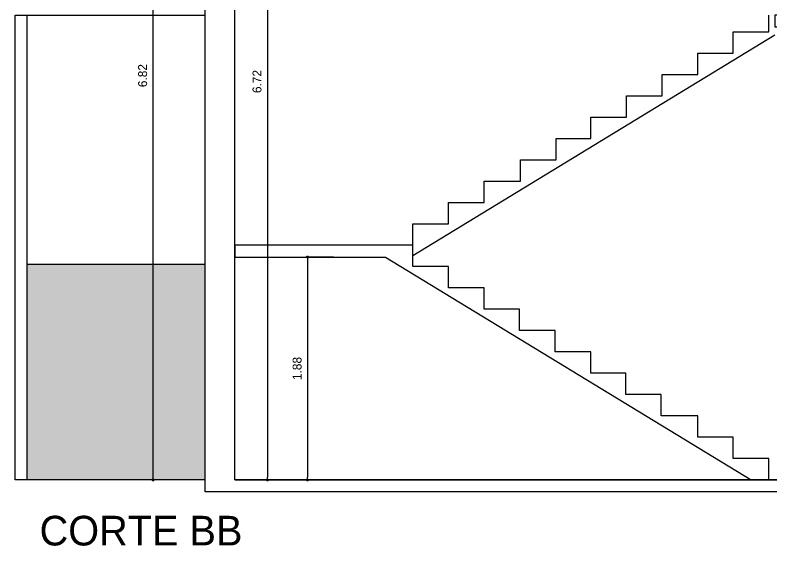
# Model space of a CAD drawing. Header units: millimetres. Extents: x 92.2 to 172.4, y 6.8 to 63.1.
# Drawn here: x 130.74 to 137.12, y 7.58 to 12.05 of the extents above; entities that cross this region are included whole.
import ezdxf

# ---------------------------------------------------------------- set-up
doc = ezdxf.new("R2010")
doc.units = ezdxf.units.MM
for name, color, linetype in [('Alvenaria', 5, 'Continuous'), ('COTAS', 1, 'Continuous'), ('Escada', 1, 'Continuous'), ('Texto', 7, 'Continuous'), ('VERDE', 92, 'Continuous')]:
    doc.layers.add(name, color=color, linetype=linetype)
doc.styles.add('ARTIUM', font='GOTHIC.TTF', dxfattribs={"height": 0.1})
doc.styles.add('ROMANS', font='C-ACENTO.SHX')
doc.dimstyles.new('Artiun 1-50', dxfattribs={"dimscale": 0.5, "dimtxt": 0.15, "dimasz": 0.05, "dimexe": 0.03, "dimexo": 0.05, "dimgap": 0.1, "dimtad": 1, "dimzin": 4, "dimdsep": 46, "dimtxsty": 'ROMANS', "dimblk": 'DOT', "dimcen": 0.025, "dimclrt": 2, "dimadec": 0, "dimazin": 0, "dimtfac": 1, "dimtix": 1, "dimtmove": 2, "dimatfit": 2, "dimldrblk": 'DOT', "dimfxl": 1, "dimtolj": 1, "dimtzin": 0, "dimarcsym": 0})

# ---------------------------------------------------------------- blocks, each defined once
blk = doc.blocks.new('_DOT')
at = {"color": 0, "linetype": 'ByBlock'}
blk.add_line((-0.5, 0), (-1, 0), dxfattribs=at)
at = {"color": 0, "linetype": 'ByBlock', "const_width": 0.5}
blk.add_lwpolyline([(-0.25, 0, 1), (0.25, 0, 1)], format="xyb", close=True, dxfattribs=at)
blk = doc.blocks.new('*D136')
at = {"layer": 'COTAS', "color": 0, "lineweight": -2, "transparency": 16777216}
for p, q in [((132.618, 14.8523), (132.8836, 14.8523)), ((132.8686, 14.8273), (132.8686, 8.1573)), ((132.618, 8.1323), (132.8836, 8.1323))]:
    blk.add_line(p, q, dxfattribs=at)
at = {"layer": 'Defpoints', "color": 0, "transparency": 16777216}
for p in [(132.593, 14.8523), (132.593, 8.1323), (132.8686, 8.1323)]:
    blk.add_point(p, dxfattribs=at)
at = {"layer": 'COTAS', "color": 0, "lineweight": -2, "transparency": 16777216, "xscale": 0.025, "yscale": 0.025, "zscale": 0.025}
for p, rotation in [((132.8686, 14.8523), 90), ((132.8686, 8.1323), 270)]:
    blk.add_blockref('_DOT', p, dxfattribs=dict(at, rotation=rotation))
at = {"layer": 'COTAS', "color": 7, "transparency": 16777216, "insert": (132.7811, 11.4923), "char_height": 0.075, "attachment_point": 5, "rotation": 90, "style": 'ROMANS'}
blk.add_mtext('\\A1;6.72', dxfattribs=at)
blk = doc.blocks.new('*D137')
at = {"layer": 'COTAS', "color": 0, "lineweight": -2, "transparency": 16777216}
for p, q in [((133.4253, 10.0123), (133.1914, 10.0123)), ((133.2064, 9.9873), (133.2064, 8.1573)), ((133.4253, 8.1323), (133.1914, 8.1323))]:
    blk.add_line(p, q, dxfattribs=at)
at = {"layer": 'Defpoints', "color": 0, "transparency": 16777216}
for p in [(133.4503, 10.0123), (133.2064, 8.1323), (133.4503, 8.1323)]:
    blk.add_point(p, dxfattribs=at)
at = {"layer": 'COTAS', "color": 0, "lineweight": -2, "transparency": 16777216, "xscale": 0.025, "yscale": 0.025, "zscale": 0.025}
for p, rotation in [((133.2064, 10.0123), 90), ((133.2064, 8.1323), 270)]:
    blk.add_blockref('_DOT', p, dxfattribs=dict(at, rotation=rotation))
at = {"layer": 'COTAS', "color": 7, "transparency": 16777216, "insert": (133.1189, 9.0723), "char_height": 0.075, "attachment_point": 5, "rotation": 90, "style": 'ROMANS'}
blk.add_mtext('\\A1;1.88', dxfattribs=at)
blk = doc.blocks.new('*D146')
at = {"layer": 'COTAS', "color": 0, "lineweight": -2, "transparency": 16777216}
for p, q in [((132.318, 14.9523), (131.89, 14.9523)), ((131.905, 8.1573), (131.905, 14.9273)), ((132.318, 8.1323), (131.89, 8.1323))]:
    blk.add_line(p, q, dxfattribs=at)
at = {"layer": 'Defpoints', "color": 0, "transparency": 16777216}
for p in [(131.905, 14.9523), (132.343, 14.9523), (132.343, 8.1323)]:
    blk.add_point(p, dxfattribs=at)
at = {"layer": 'COTAS', "color": 0, "lineweight": -2, "transparency": 16777216, "xscale": 0.025, "yscale": 0.025, "zscale": 0.025}
for p, rotation in [((131.905, 14.9523), 90), ((131.905, 8.1323), 270)]:
    blk.add_blockref('_DOT', p, dxfattribs=dict(at, rotation=rotation))
at = {"layer": 'COTAS', "color": 7, "transparency": 16777216, "insert": (131.8175, 11.5423), "char_height": 0.075, "attachment_point": 5, "rotation": 90, "style": 'ROMANS'}
blk.add_mtext('\\A1;6.82', dxfattribs=at)

msp = doc.modelspace()

# ---------------------------------------------------------------- hatches: boundary and pattern name
at = {"layer": 'VERDE'}
h = msp.add_hatch(color=101, dxfattribs=at)
h.paths.add_polyline_path([(132.343, 9.9523), (130.843, 9.9523), (130.843, 8.1323), (132.343, 8.1323)])
h.paths.add_polyline_path([(144.643, 9.9523), (143.143, 9.9523), (143.143, 8.1323), (144.643, 8.1323)])

# ---------------------------------------------------------------- linework, layer by layer
for p, q in [((130.743, 8.1323), (130.743, 12.0523)), ((130.743, 12.0523), (132.343, 12.0523)), ((130.843, 8.1323), (130.843, 12.0523)), ((130.843, 9.9523), (132.343, 9.9523)), ((132.343, 8.1323), (130.743, 8.1323)), ((132.593, 8.1323), (142.893, 8.1323))]:
    msp.add_line(p, q)
at = {"layer": 'Alvenaria'}
for points in [[(132.343, 8.0323), (132.343, 14.9523), (143.143, 14.9523), (143.143, 8.0323)], [(139.243, 12.0523), (137.143, 12.0523), (137.143, 11.9523), (142.893, 11.9523), (142.893, 8.1323), (132.593, 8.1323), (132.593, 14.8523), (139.243, 14.8523)]]:
    msp.add_lwpolyline(points, close=True, dxfattribs=at)
at = {"layer": 'Escada'}
msp.add_lwpolyline([(137.143, 11.8827), (134.093, 10.0223), (134.093, 10.1123), (134.093, 10.2923), (134.393, 10.2923), (134.393, 10.4723), (134.693, 10.4723), (134.693, 10.6523), (135.0005, 10.6523), (135.0005, 10.8323), (135.2995, 10.8323), (135.2995, 11.0123), (135.593, 11.0123), (135.593, 11.1923), (135.893, 11.1923), (135.893, 11.3723), (136.193, 11.3723), (136.193, 11.5523), (136.493, 11.5523), (136.493, 11.7323), (136.793, 11.7323), (136.793, 11.9123), (137.093, 11.9123), (137.093, 12.0523)], dxfattribs=at)
msp.add_lwpolyline([(133.8634, 10.0123), (136.943, 8.1323), (137.093, 8.1323), (137.093, 8.3123), (136.793, 8.3123), (136.793, 8.4923), (136.493, 8.4923), (136.493, 8.6723), (136.1854, 8.6723), (136.1854, 8.8523), (135.8865, 8.8523), (135.8865, 9.0323), (135.593, 9.0323), (135.593, 9.2123), (135.293, 9.2123), (135.293, 9.3923), (134.993, 9.3923), (134.993, 9.5723), (134.693, 9.5723), (134.693, 9.7523), (134.393, 9.7523), (134.393, 9.9323), (134.093, 9.9323), (134.093, 10.1123), (132.593, 10.1123), (132.593, 10.0123)], close=True, dxfattribs=at)

# ---------------------------------------------------------------- texts
at = {"layer": 'Texto', "insert": (130.949, 7.8303), "char_height": 0.25, "width": 6.039219, "attachment_point": 1, "style": 'ARTIUM'}
msp.add_mtext('CORTE BB', dxfattribs=at)

# ---------------------------------------------------------------- dimensions: what is measured, and where the dimension line sits
at = {"layer": 'COTAS'}
for base, p1, p2, picture, middle in [((131.905, 14.9523), (132.343, 8.1323), (132.343, 14.9523), '*D146', (131.8175, 11.5423)), ((132.8686, 8.1323), (132.593, 14.8523), (132.593, 8.1323), '*D136', (132.7811, 11.4923)), ((133.2064, 8.1323), (133.4503, 10.0123), (133.4503, 8.1323), '*D137', (133.1189, 9.0723))]:
    dim = msp.add_linear_dim(base=base, p1=p1, p2=p2, angle=90, dimstyle='Artiun 1-50', override={"dimclrt": 7}, dxfattribs=at)
    dim.commit()
    dim.dimension.update_dxf_attribs({"geometry": picture, "text_midpoint": middle})

doc.saveas('drawing.dxf')
